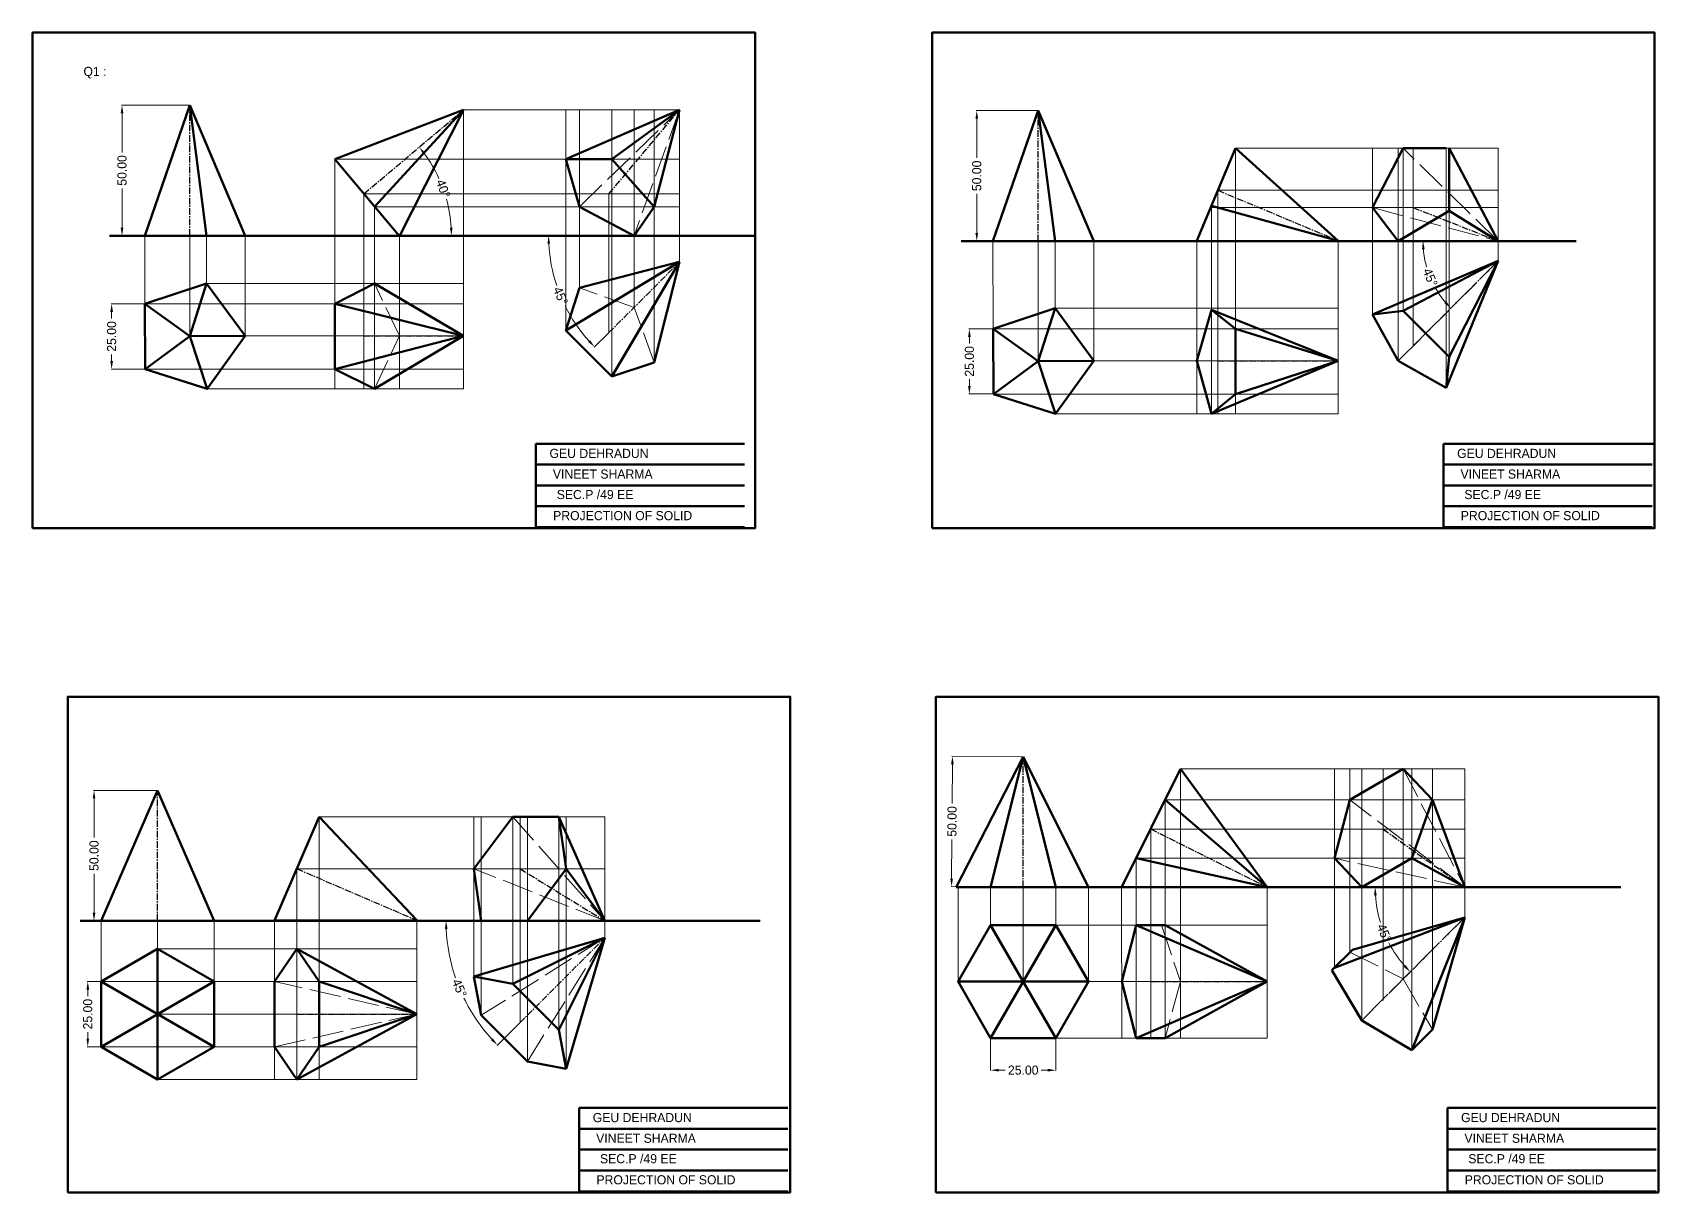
# Model space of a CAD drawing. Header units: millimetres. Extents: x 32 to 3196, y 55 to 542.
# Drawn here: x 32 to 656, y 71 to 516 of the extents above; entities that cross this region are included whole.
import ezdxf

# ---------------------------------------------------------------- set-up
doc = ezdxf.new("R2010")
doc.units = ezdxf.units.MM
doc.header["$MEASUREMENT"] = 0
doc.linetypes.add('ACAD_ISO02W100', pattern=[15, 12, -3])
doc.linetypes.add('CENTERX2', pattern=[4, 2.5, -0.5, 0.5, -0.5])
for name, color, linetype, lineweight in [('Layer1', 7, 'Continuous', 50), ('Layer2', 150, 'Continuous', 13), ('Layer4', 1, 'ACAD_ISO02W100', 13)]:
    doc.layers.add(name, color=color, linetype=linetype, lineweight=lineweight)
doc.layers.add('Layer3', color=7, linetype='CENTERX2')
doc.styles.get("Standard").update_dxf_attribs({"font": 'comicbd.ttf', "height": 3.5})
doc.dimstyles.get("Standard").update_dxf_attribs({"dimtxt": 3.5, "dimasz": 3.1, "dimexe": 0.18, "dimexo": 0.0625, "dimgap": 0.09, "dimtad": 0, "dimtoh": 1, "dimzin": 0, "dimdsep": 46, "dimtxsty": 'Standard', "dimcen": 0.09, "dimclrd": 4, "dimclre": 4, "dimclrt": 4, "dimadec": 0, "dimazin": 0, "dimtfac": 1, "dimtofl": 0, "dimtmove": 0, "dimatfit": 3, "dimfxl": 1, "dimtolj": 1, "dimtzin": 0, "dimlwd": 13, "dimlwe": 13, "dimarcsym": 0})

# ---------------------------------------------------------------- blocks, each defined once
blk = doc.blocks.new('*D1')
at = {"layer": 'Defpoints', "color": 0, "transparency": 16777216}
for p in [(197.62, 485.89), (159.32, 453.75), (191.53, 449.87), (61.87, 437.7), (309.03, 437.7)]:
    blk.add_point(p, dxfattribs=at)
at = {"layer": 'Layer1', "color": 4, "linetype": 'Continuous', "lineweight": 13, "transparency": 16777216}
for start, end in [(24.58981, 36.63327), (3.36673, 15.41019)]:
    blk.add_arc((140.19, 437.7), 52.76, start, end, dxfattribs=at)
at = {"layer": 'Layer1', "color": 4, "transparency": 16777216}
for points in [[(182.12, 468.86), (182.93, 469.5), (180.61, 471.62)], [(193.38, 440.81), (192.34, 440.78), (192.95, 437.7)]]:
    blk.add_solid(points, dxfattribs=at)
at = {"layer": 'Layer1', "color": 4, "transparency": 16777216, "insert": (189.77, 455.75), "char_height": 3.5, "attachment_point": 5, "rotation": 290}
blk.add_mtext('\\A1;40°', dxfattribs=at)
blk = doc.blocks.new('*D2')
at = {"layer": 'Defpoints', "color": 0, "transparency": 16777216}
for p in [(61.87, 437.7), (309.03, 437.7), (280.41, 427.62), (232.24, 422.09), (253.33, 400.54)]:
    blk.add_point(p, dxfattribs=at)
at = {"layer": 'Layer1', "color": 4, "linetype": 'Continuous', "lineweight": 13, "transparency": 16777216}
blk.add_line((253.28, 400.5), (247.72, 394.93), dxfattribs=at)
for start, end in [(182.94591, 198.48476), (206.51524, 222.05409)]:
    blk.add_arc((290.49, 437.7), 60.3, start, end, dxfattribs=at)
at = {"layer": 'Layer1', "color": 4, "transparency": 16777216}
for points in [[(229.75, 434.59), (230.78, 434.61), (230.19, 437.7)], [(246.09, 397.67), (245.34, 396.95), (247.85, 395.06)]]:
    blk.add_solid(points, dxfattribs=at)
at = {"layer": 'Layer1', "color": 4, "transparency": 16777216, "insert": (234.78, 414.62), "char_height": 3.5, "attachment_point": 5, "rotation": 292.5}
blk.add_mtext('\\A1;45°', dxfattribs=at)
blk = doc.blocks.new('*D3')
at = {"layer": 'Defpoints', "color": 0, "transparency": 16777216}
for p in [(66.66, 487.7), (92.63, 487.7), (92.63, 437.7)]:
    blk.add_point(p, dxfattribs=at)
at = {"layer": 'Layer4', "color": 4, "linetype": 'Continuous', "lineweight": 13, "transparency": 16777216}
for p, q in [((92.57, 487.7), (66.48, 487.7)), ((66.66, 484.6), (66.66, 469.62)), ((66.66, 440.8), (66.66, 455.78)), ((92.57, 437.7), (66.48, 437.7))]:
    blk.add_line(p, q, dxfattribs=at)
at = {"layer": 'Layer4', "color": 4, "transparency": 16777216}
for points in [[(66.14, 484.6), (67.18, 484.6), (66.66, 487.7)], [(66.14, 440.8), (67.18, 440.8), (66.66, 437.7)]]:
    blk.add_solid(points, dxfattribs=at)
at = {"layer": 'Layer4', "color": 4, "transparency": 16777216, "insert": (66.66, 462.7), "char_height": 3.5, "attachment_point": 5, "rotation": 90}
blk.add_mtext('\\A1;50.00', dxfattribs=at)
blk = doc.blocks.new('*D4')
at = {"layer": 'Defpoints', "color": 0, "transparency": 16777216}
for p in [(62.68, 411.58), (75.36, 411.58), (75.5, 386.58)]:
    blk.add_point(p, dxfattribs=at)
at = {"layer": 'Layer4', "color": 4, "linetype": 'Continuous', "lineweight": 13, "transparency": 16777216}
for p, q in [((75.3, 411.58), (62.5, 411.58)), ((62.68, 408.48), (62.68, 405.95)), ((75.44, 386.58), (62.5, 386.58)), ((62.68, 389.68), (62.68, 392.2))]:
    blk.add_line(p, q, dxfattribs=at)
at = {"layer": 'Layer4', "color": 4, "transparency": 16777216}
for points in [[(62.16, 408.48), (63.2, 408.48), (62.68, 411.58)], [(62.16, 389.68), (63.2, 389.68), (62.68, 386.58)]]:
    blk.add_solid(points, dxfattribs=at)
at = {"layer": 'Layer4', "color": 4, "transparency": 16777216, "insert": (62.68, 399.08), "char_height": 3.5, "attachment_point": 5, "rotation": 90}
blk.add_mtext('\\A1;25.00', dxfattribs=at)
blk = doc.blocks.new('*D5')
at = {"layer": 'Defpoints', "color": 0, "transparency": 16777216}
for p in [(394.36, 485.63), (417.91, 485.63), (417.91, 435.63)]:
    blk.add_point(p, dxfattribs=at)
at = {"layer": 'Layer4', "color": 4, "linetype": 'Continuous', "lineweight": 13, "transparency": 16777216}
for p, q in [((417.85, 485.63), (394.18, 485.63)), ((394.36, 482.53), (394.36, 467.55)), ((394.36, 438.73), (394.36, 453.7)), ((417.85, 435.63), (394.18, 435.63))]:
    blk.add_line(p, q, dxfattribs=at)
at = {"layer": 'Layer4', "color": 4, "transparency": 16777216}
for points in [[(393.84, 482.53), (394.87, 482.53), (394.36, 485.63)], [(393.84, 438.73), (394.87, 438.73), (394.36, 435.63)]]:
    blk.add_solid(points, dxfattribs=at)
at = {"layer": 'Layer4', "color": 4, "transparency": 16777216, "insert": (394.36, 460.63), "char_height": 3.5, "attachment_point": 5, "rotation": 90}
blk.add_mtext('\\A1;50.00', dxfattribs=at)
blk = doc.blocks.new('*D6')
at = {"layer": 'Defpoints', "color": 0, "transparency": 16777216}
for p in [(391.54, 402.02), (400.64, 402.02), (400.78, 377.02)]:
    blk.add_point(p, dxfattribs=at)
at = {"layer": 'Layer4', "color": 4, "linetype": 'Continuous', "lineweight": 13, "transparency": 16777216}
for p, q in [((400.58, 402.02), (391.36, 402.02)), ((391.54, 398.92), (391.54, 396.39)), ((391.54, 380.12), (391.54, 382.64)), ((400.72, 377.02), (391.36, 377.02))]:
    blk.add_line(p, q, dxfattribs=at)
at = {"layer": 'Layer4', "color": 4, "transparency": 16777216}
for points in [[(391.02, 398.92), (392.05, 398.92), (391.54, 402.02)], [(391.02, 380.12), (392.05, 380.12), (391.54, 377.02)]]:
    blk.add_solid(points, dxfattribs=at)
at = {"layer": 'Layer4', "color": 4, "transparency": 16777216, "insert": (391.54, 389.52), "char_height": 3.5, "attachment_point": 5, "rotation": 90}
blk.add_mtext('\\A1;25.00', dxfattribs=at)
blk = doc.blocks.new('*D7')
at = {"layer": 'Defpoints', "color": 0, "transparency": 16777216}
for p in [(388.44, 435.63), (624.1, 435.63), (566.68, 426.21), (594.32, 428.1), (555.95, 389.73)]:
    blk.add_point(p, dxfattribs=at)
at = {"layer": 'Layer4', "color": 4, "linetype": 'Continuous', "lineweight": 13, "transparency": 16777216}
for start, end in [(184.88043, 195.83976), (209.16024, 220.11957)]:
    blk.add_arc((601.84, 435.63), 36.4, start, end, dxfattribs=at)
at = {"layer": 'Layer4', "color": 4, "transparency": 16777216}
for points in [[(565.06, 432.51), (566.09, 432.55), (565.44, 435.63)], [(574.39, 412.52), (573.63, 411.82), (576.1, 409.89)]]:
    blk.add_solid(points, dxfattribs=at)
at = {"layer": 'Layer4', "color": 4, "transparency": 16777216, "insert": (568.21, 421.7), "char_height": 3.5, "attachment_point": 5, "rotation": 292.5}
blk.add_mtext('\\A1;45°', dxfattribs=at)
blk = doc.blocks.new('*D16')
at = {"layer": 'Defpoints', "color": 0, "transparency": 16777216}
for p in [(58.63, 151.84), (53.53, 126.84), (58.63, 126.84)]:
    blk.add_point(p, dxfattribs=at)
at = {"layer": 'Layer1', "color": 4, "linetype": 'Continuous', "lineweight": 13, "transparency": 16777216}
for p, q in [((58.56, 151.84), (53.35, 151.84)), ((53.53, 148.74), (53.53, 146.21)), ((53.53, 129.94), (53.53, 132.46)), ((58.56, 126.84), (53.35, 126.84))]:
    blk.add_line(p, q, dxfattribs=at)
at = {"layer": 'Layer1', "color": 4, "transparency": 16777216}
for points in [[(53.01, 148.74), (54.05, 148.74), (53.53, 151.84)], [(53.01, 129.94), (54.05, 129.94), (53.53, 126.84)]]:
    blk.add_solid(points, dxfattribs=at)
at = {"layer": 'Layer1', "color": 4, "transparency": 16777216, "insert": (53.53, 139.34), "char_height": 3.5, "attachment_point": 5, "rotation": 90}
blk.add_mtext('\\A1;25.00', dxfattribs=at)
blk = doc.blocks.new('*D17')
at = {"layer": 'Defpoints', "color": 0, "transparency": 16777216}
for p in [(55.93, 225.09), (80.28, 225.09), (80.28, 175.09)]:
    blk.add_point(p, dxfattribs=at)
at = {"layer": 'Layer1', "color": 4, "linetype": 'Continuous', "lineweight": 13, "transparency": 16777216}
for p, q in [((80.22, 225.09), (55.75, 225.09)), ((55.93, 221.99), (55.93, 207.02)), ((55.93, 178.19), (55.93, 193.17)), ((80.22, 175.09), (55.75, 175.09))]:
    blk.add_line(p, q, dxfattribs=at)
at = {"layer": 'Layer1', "color": 4, "transparency": 16777216}
for points in [[(55.41, 221.99), (56.44, 221.99), (55.93, 225.09)], [(55.41, 178.19), (56.44, 178.19), (55.93, 175.09)]]:
    blk.add_solid(points, dxfattribs=at)
at = {"layer": 'Layer1', "color": 4, "transparency": 16777216, "insert": (55.93, 200.09), "char_height": 3.5, "attachment_point": 5, "rotation": 90}
blk.add_mtext('\\A1;50.00', dxfattribs=at)
blk = doc.blocks.new('*D18')
at = {"layer": 'Defpoints', "color": 0, "transparency": 16777216}
for p in [(204.38, 175.09), (222.06, 175.09), (251.75, 168.58), (193.18, 157.66), (219.27, 136.1)]:
    blk.add_point(p, dxfattribs=at)
at = {"layer": 'Layer3', "color": 4, "linetype": 'Continuous', "lineweight": 13, "transparency": 16777216}
for p, q in [((204.32, 175.09), (190.71, 175.09)), ((219.22, 136.06), (210.49, 127.33))]:
    blk.add_line(p, q, dxfattribs=at)
for start, end in [(182.6365, 198.90698), (206.09302, 222.3635)]:
    blk.add_arc((258.26, 175.09), 67.37, start, end, dxfattribs=at)
at = {"layer": 'Layer3', "color": 4, "transparency": 16777216}
for points in [[(190.44, 171.98), (191.47, 172.01), (190.89, 175.09)], [(208.85, 130.05), (208.11, 129.34), (210.62, 127.45)]]:
    blk.add_solid(points, dxfattribs=at)
at = {"layer": 'Layer3', "color": 4, "transparency": 16777216, "insert": (196.02, 149.31), "char_height": 3.5, "attachment_point": 5, "rotation": 292.5}
blk.add_mtext('\\A1;45°', dxfattribs=at)
blk = doc.blocks.new('*D19')
at = {"layer": 'Defpoints', "color": 0, "transparency": 16777216}
for p in [(399.67, 130.16), (424.67, 130.16), (424.67, 117.86)]:
    blk.add_point(p, dxfattribs=at)
at = {"layer": 'Layer1', "color": 4, "linetype": 'Continuous', "lineweight": 13, "transparency": 16777216}
for p, q in [((399.67, 130.09), (399.67, 117.68)), ((424.67, 130.09), (424.67, 117.68)), ((402.77, 117.86), (405.29, 117.86)), ((421.57, 117.86), (419.05, 117.86))]:
    blk.add_line(p, q, dxfattribs=at)
at = {"layer": 'Layer1', "color": 4, "transparency": 16777216}
for points in [[(402.77, 118.38), (402.77, 117.34), (399.67, 117.86)], [(421.57, 118.38), (421.57, 117.34), (424.67, 117.86)]]:
    blk.add_solid(points, dxfattribs=at)
at = {"layer": 'Layer1', "color": 4, "transparency": 16777216, "insert": (412.17, 117.86), "char_height": 3.5, "attachment_point": 5}
blk.add_mtext('\\A1;25.00', dxfattribs=at)
blk = doc.blocks.new('*D20')
at = {"layer": 'Defpoints', "color": 0, "transparency": 16777216}
for p in [(385.04, 238.2), (412.17, 238.01), (411.83, 188.01)]:
    blk.add_point(p, dxfattribs=at)
at = {"layer": 'Layer3', "color": 4, "linetype": 'Continuous', "lineweight": 13, "transparency": 16777216}
for p, q in [((412.11, 238.01), (384.86, 238.2)), ((385.02, 235.1), (384.92, 220.12)), ((384.72, 191.3), (384.82, 206.28)), ((411.76, 188.01), (384.52, 188.2))]:
    blk.add_line(p, q, dxfattribs=at)
at = {"layer": 'Layer3', "color": 4, "transparency": 16777216}
for points in [[(384.5, 235.1), (385.54, 235.09), (385.04, 238.2)], [(384.2, 191.3), (385.23, 191.29), (384.7, 188.2)]]:
    blk.add_solid(points, dxfattribs=at)
at = {"layer": 'Layer3', "color": 4, "transparency": 16777216, "insert": (384.87, 213.2), "char_height": 3.5, "attachment_point": 5, "rotation": 89.60547}
blk.add_mtext('\\A1;50.00', dxfattribs=at)
blk = doc.blocks.new('*D21')
at = {"layer": 'Defpoints', "color": 0, "transparency": 16777216}
for p in [(386.48, 188.01), (641.26, 188.01), (548.65, 176.12), (581.43, 176.42), (541.97, 136.96)]:
    blk.add_point(p, dxfattribs=at)
at = {"layer": 'Layer3', "color": 4, "linetype": 'Continuous', "lineweight": 13, "transparency": 16777216}
for start, end in [(183.86752, 197.2259), (207.7741, 221.13248)]:
    blk.add_arc((593.02, 188.01), 45.93, start, end, dxfattribs=at)
at = {"layer": 'Layer3', "color": 4, "transparency": 16777216}
for points in [[(546.68, 184.9), (547.71, 184.93), (547.09, 188.01)], [(558.8, 158.15), (558.05, 157.44), (560.54, 155.53)]]:
    blk.add_solid(points, dxfattribs=at)
at = {"layer": 'Layer3', "color": 4, "transparency": 16777216, "insert": (550.59, 170.43), "char_height": 3.5, "attachment_point": 5, "rotation": 292.5}
blk.add_mtext('\\A1;45°', dxfattribs=at)

msp = doc.modelspace()

# ---------------------------------------------------------------- linework, layer by layer
at = {"layer": 'Layer1'}
for p, q in [((75.361, 437.7), (92.635, 487.7)), ((92.635, 487.7), (113.901, 437.7)), ((99.094, 437.7), (92.635, 487.7)), ((148.214, 466.985), (197.619, 485.892)), ((163.469, 448.804), (197.619, 485.892)), ((197.619, 485.892), (172.987, 437.462)), ((236.788, 466.985), (280.411, 485.892)), ((254.465, 466.985), (280.411, 485.892)), ((280.411, 485.892), (270.622, 448.804)), ((400.456, 435.628), (417.915, 485.628)), ((417.915, 485.628), (439.181, 435.628)), ((417.915, 485.628), (424.375, 435.628)), ((493.579, 471.188), (478.62, 435.468)), ((493.579, 471.188), (532.953, 435.769)), ((546.123, 448.44), (557.788, 471.188)), ((557.788, 471.188), (574.302, 471.188)), ((575.466, 471.188), (594.318, 435.628)), ((575.466, 471.188), (575.466, 447.211)), ((148.214, 466.985), (172.987, 437.462)), ((242.02, 448.804), (236.788, 466.985)), ((236.788, 466.985), (254.465, 466.985)), ((254.465, 466.985), (270.622, 448.804)), ((532.953, 435.769), (484.339, 449.125)), ((262.993, 437.7), (242.02, 448.804)), ((270.622, 448.804), (262.993, 437.7)), ((555.946, 435.628), (546.123, 448.44)), ((575.466, 447.211), (555.946, 435.628)), ((575.466, 447.211), (594.318, 435.628)), ((61.872, 437.7), (309.028, 437.7)), ((75.361, 437.7), (113.901, 437.7)), ((388.442, 435.628), (624.101, 435.628)), ((400.456, 435.628), (439.181, 435.628)), ((532.953, 435.769), (478.62, 435.468)), ((280.411, 427.623), (236.788, 401.376)), ((242.02, 417.719), (280.411, 427.623)), ((254.465, 383.699), (280.411, 427.623)), ((280.411, 427.623), (270.622, 389.117)), ((546.123, 407.547), (594.318, 428.102)), ((557.788, 408.948), (594.318, 428.102)), ((594.318, 428.102), (574.302, 379.367)), ((594.318, 428.102), (575.466, 391.271)), ((92.635, 399.171), (99.094, 419.432)), ((148.214, 411.576), (163.469, 419.432)), ((163.469, 419.432), (197.619, 399.288)), ((236.788, 401.376), (242.02, 417.719)), ((75.361, 411.576), (92.635, 399.171)), ((148.214, 386.576), (148.214, 411.576)), ((197.619, 399.288), (148.214, 411.576)), ((417.915, 389.612), (424.375, 409.873)), ((478.686, 389.729), (484.339, 409.274)), ((484.339, 409.274), (493.579, 402.016)), ((484.339, 409.274), (532.953, 389.729)), ((546.123, 407.547), (557.788, 408.948)), ((555.946, 389.729), (546.123, 407.547)), ((557.788, 408.948), (575.466, 391.271)), ((75.499, 386.576), (92.635, 399.171)), ((92.635, 399.171), (113.901, 399.288)), ((92.635, 399.171), (99.318, 378.982)), ((148.214, 386.576), (197.619, 399.288)), ((197.619, 399.288), (163.469, 378.982)), ((254.465, 383.699), (236.788, 401.376)), ((400.641, 402.016), (417.915, 389.612)), ((493.579, 402.016), (493.579, 377.017)), ((493.579, 402.016), (532.953, 389.729)), ((163.469, 378.982), (148.214, 386.576)), ((270.622, 389.117), (254.465, 383.699)), ((400.78, 377.017), (417.915, 389.612)), ((417.915, 389.612), (439.181, 389.729)), ((417.915, 389.612), (424.598, 369.423)), ((484.339, 369.423), (478.686, 389.729)), ((532.953, 389.729), (484.339, 369.423)), ((532.953, 389.729), (493.579, 377.017)), ((574.302, 379.367), (555.946, 389.729)), ((575.466, 391.271), (574.302, 379.367)), ((493.579, 377.017), (484.339, 369.423)), ((225.367, 357.981), (305.367, 357.981)), ((225.367, 349.981), (225.367, 357.981)), ((573.342, 349.981), (573.342, 357.981)), ((573.342, 357.981), (654.217, 357.981)), ((225.367, 349.981), (305.367, 349.981)), ((225.367, 349.981), (225.367, 325.981)), ((573.342, 349.981), (653.342, 349.981)), ((573.342, 349.981), (573.342, 325.981)), ((225.367, 341.981), (305.367, 341.981)), ((573.342, 341.981), (653.342, 341.981)), ((225.367, 333.981), (305.367, 333.981)), ((573.342, 333.981), (653.342, 333.981)), ((225.367, 325.981), (305.367, 325.981)), ((573.342, 325.981), (653.342, 325.981)), ((386.483, 188.012), (412.171, 238.012)), ((399.671, 188.012), (412.171, 238.012)), ((412.171, 238.012), (424.671, 188.012)), ((412.171, 238.012), (437.171, 188.012)), ((472.455, 233.296), (449.858, 187.923)), ((472.455, 233.296), (505.76, 188.012)), ((537.453, 221.491), (557.881, 233.296)), ((557.881, 233.296), (569.033, 221.491)), ((58.627, 175.094), (80.278, 225.094)), ((80.278, 225.094), (101.928, 175.094)), ((466.576, 221.491), (505.76, 188.012)), ((531.453, 199.112), (537.453, 221.491)), ((569.033, 221.491), (561.146, 199.112)), ((569.033, 221.491), (581.431, 188.012)), ((125.141, 175.178), (142.243, 214.959)), ((142.243, 214.959), (179.627, 175.32)), ((201.59, 195.068), (216.476, 214.959)), ((216.476, 214.959), (234.153, 214.959)), ((234.153, 214.959), (236.946, 195.068)), ((234.153, 214.959), (251.749, 175.094)), ((204.382, 175.094), (201.59, 195.068)), ((201.59, 195.068), (201.59, 195.068)), ((236.946, 195.068), (222.06, 175.094)), ((251.749, 175.094), (236.946, 195.068)), ((505.76, 188.012), (455.431, 199.112)), ((541.974, 188.012), (531.453, 199.112)), ((561.146, 199.112), (541.974, 188.012)), ((561.146, 199.112), (581.431, 188.012)), ((386.483, 188.012), (641.261, 188.012)), ((386.483, 188.012), (437.171, 188.012)), ((505.76, 188.012), (449.858, 187.923)), ((50.582, 175.094), (311.372, 175.094)), ((101.928, 175.094), (58.627, 175.094)), ((179.627, 175.32), (125.141, 175.178)), ((222.06, 175.094), (204.382, 175.094)), ((531.453, 157.06), (581.431, 176.419)), ((538.414, 164.021), (581.431, 176.419)), ((581.431, 176.419), (561.146, 125.528)), ((581.431, 176.419), (569.033, 133.402)), ((201.59, 153.779), (251.749, 168.582)), ((216.476, 150.987), (251.749, 168.582)), ((251.749, 168.582), (234.153, 133.31)), ((251.749, 168.582), (236.946, 118.424)), ((399.671, 173.457), (424.671, 130.156)), ((399.671, 130.156), (424.671, 173.457)), ((455.431, 173.457), (449.959, 151.806)), ((466.576, 173.457), (455.431, 173.457)), ((455.431, 173.457), (505.76, 151.806)), ((466.576, 173.457), (505.76, 151.806)), ((80.278, 114.337), (80.278, 164.337)), ((133.692, 164.337), (125.141, 151.837)), ((142.243, 151.837), (133.692, 164.337)), ((133.692, 164.337), (179.627, 139.337)), ((538.414, 164.021), (530.534, 156.14)), ((530.534, 156.14), (541.974, 136.962)), ((101.928, 126.837), (58.627, 151.837)), ((58.627, 126.837), (101.928, 151.837)), ((125.141, 151.837), (125.141, 126.837)), ((142.243, 126.837), (142.243, 151.837)), ((142.243, 151.837), (179.627, 139.337)), ((216.476, 150.987), (201.59, 153.779)), ((201.59, 153.779), (204.382, 138.894)), ((234.153, 133.31), (216.476, 150.987)), ((387.171, 151.806), (437.171, 151.806)), ((449.959, 151.806), (455.431, 130.164)), ((505.76, 151.806), (455.431, 130.164)), ((505.76, 151.806), (466.576, 130.156)), ((179.627, 139.337), (133.692, 114.337)), ((179.627, 139.337), (142.243, 126.837)), ((204.382, 138.894), (222.06, 121.216)), ((236.946, 118.424), (234.153, 133.31)), ((541.974, 136.962), (561.146, 125.528)), ((561.152, 125.522), (569.033, 133.402)), ((125.141, 126.837), (133.692, 114.337)), ((133.692, 114.337), (142.243, 126.837)), ((455.431, 130.156), (466.576, 130.156)), ((655.723, 70.994), (655.723, 130.009)), ((222.06, 121.216), (236.946, 118.424)), ((241.958, 103.419), (321.958, 103.419)), ((241.958, 95.419), (241.958, 103.419)), ((574.848, 103.419), (654.848, 103.419)), ((574.848, 95.419), (574.848, 103.419)), ((241.958, 95.419), (321.958, 95.419)), ((241.958, 95.419), (241.958, 71.419)), ((574.848, 95.419), (654.848, 95.419)), ((574.848, 95.419), (574.848, 71.419)), ((241.958, 87.419), (321.958, 87.419)), ((574.848, 87.419), (654.848, 87.419)), ((241.958, 79.419), (321.958, 79.419)), ((574.848, 79.419), (654.848, 79.419)), ((241.958, 71.419), (321.958, 71.419)), ((574.848, 71.419), (654.848, 71.419))]:
    msp.add_line(p, q, dxfattribs=at)
for points in [[(32.342, 325.557), (309.342, 325.557), (309.342, 515.557), (32.342, 515.557)], [(377.217, 325.557), (654.217, 325.557), (654.217, 515.557), (377.217, 515.557)], [(113.901, 399.288), (99.094, 419.432), (75.361, 411.576), (75.499, 386.576), (99.318, 378.982)], [(439.181, 389.729), (424.375, 409.873), (400.641, 402.016), (400.78, 377.017), (424.598, 369.423)], [(45.833, 70.994), (322.833, 70.994), (322.833, 260.994), (45.833, 260.994)], [(378.723, 70.994), (655.723, 70.994), (655.723, 260.994), (378.723, 260.994)], [(424.671, 173.457), (399.671, 173.457), (387.171, 151.806), (399.671, 130.156), (424.671, 130.156), (437.171, 151.806)], [(101.928, 126.837), (101.928, 151.837), (80.278, 164.337), (58.627, 151.837), (58.627, 126.837), (80.278, 114.337)]]:
    msp.add_lwpolyline(points, close=True, dxfattribs=at)
at = {"layer": 'Layer2'}
for p, q in [((197.619, 485.892), (197.619, 378.982)), ((197.619, 485.892), (280.411, 485.892)), ((236.788, 401.376), (236.788, 485.892)), ((242.02, 417.719), (242.02, 485.892)), ((254.465, 383.699), (254.465, 485.892)), ((262.993, 410.205), (262.993, 485.892)), ((270.622, 389.117), (270.622, 485.892)), ((280.411, 427.623), (280.411, 485.892)), ((493.579, 471.188), (493.579, 369.423)), ((493.579, 471.188), (594.318, 471.188)), ((546.123, 407.547), (546.123, 471.188)), ((555.946, 389.729), (555.946, 471.188)), ((557.788, 408.948), (557.788, 471.188)), ((561.707, 395.491), (561.707, 471.188)), ((574.302, 379.367), (574.302, 471.188)), ((575.466, 391.271), (575.466, 471.188)), ((594.318, 428.102), (594.318, 471.188)), ((148.214, 466.985), (148.214, 378.982)), ((148.214, 466.985), (280.411, 466.985)), ((486.834, 455.084), (486.834, 369.423)), ((486.834, 455.084), (594.318, 455.084)), ((159.317, 453.753), (159.317, 378.982)), ((159.317, 453.753), (280.411, 453.753)), ((253.327, 400.539), (253.327, 453.753)), ((484.339, 449.125), (484.339, 369.423)), ((163.469, 448.804), (163.469, 378.982)), ((163.469, 448.804), (280.411, 448.804)), ((484.339, 448.44), (594.318, 448.44)), ((75.361, 411.576), (75.361, 437.7)), ((92.635, 399.171), (92.635, 437.7)), ((99.094, 419.432), (99.094, 437.7)), ((113.901, 399.288), (113.901, 437.7)), ((172.987, 437.462), (172.987, 378.982)), ((400.641, 402.016), (400.456, 435.628)), ((417.915, 389.612), (417.915, 435.628)), ((424.375, 409.873), (424.375, 435.628)), ((439.181, 389.729), (439.181, 435.628)), ((478.686, 435.628), (478.686, 369.423)), ((532.953, 435.769), (532.953, 369.423)), ((99.094, 419.432), (197.619, 419.432)), ((75.361, 411.576), (197.619, 411.576)), ((424.375, 409.873), (532.953, 409.873)), ((113.901, 399.288), (197.619, 399.288)), ((400.641, 402.016), (532.953, 402.016)), ((75.499, 386.576), (197.619, 386.576)), ((439.181, 389.729), (532.953, 389.729)), ((99.318, 378.982), (197.619, 378.982)), ((400.78, 377.017), (532.953, 377.017)), ((424.598, 369.423), (532.953, 369.423)), ((472.455, 233.296), (472.455, 130.156)), ((472.455, 233.296), (581.431, 233.296)), ((531.453, 156.689), (531.453, 233.296)), ((537.453, 163.059), (537.453, 233.296)), ((541.974, 136.962), (541.974, 233.296)), ((550.205, 144.574), (550.205, 233.296)), ((557.881, 152.869), (557.881, 233.296)), ((561.146, 125.528), (561.146, 233.296)), ((569.033, 133.402), (569.033, 233.296)), ((581.431, 176.419), (581.431, 233.296)), ((466.576, 221.491), (466.576, 130.156)), ((466.576, 221.491), (581.431, 221.491)), ((142.243, 214.959), (142.243, 114.337)), ((142.243, 214.959), (251.749, 214.959)), ((201.59, 153.779), (201.59, 214.959)), ((204.382, 138.894), (204.382, 214.959)), ((216.476, 150.987), (216.476, 214.959)), ((219.268, 136.102), (219.268, 214.959)), ((222.06, 121.216), (222.06, 214.959)), ((234.153, 133.31), (234.153, 214.959)), ((236.946, 118.424), (236.946, 214.959)), ((251.749, 168.582), (251.749, 214.959)), ((461.157, 210.61), (461.157, 130.156)), ((461.157, 210.225), (581.431, 210.225)), ((133.692, 195.068), (133.692, 114.337)), ((133.692, 195.068), (251.749, 195.068)), ((455.431, 199.112), (455.431, 130.156)), ((455.431, 199.112), (581.431, 199.112)), ((387.171, 151.806), (387.171, 188.012)), ((399.671, 173.457), (399.671, 188.012)), ((412.171, 151.806), (412.171, 188.012)), ((424.671, 173.457), (424.671, 188.012)), ((437.171, 151.806), (437.171, 188.012)), ((449.902, 188.012), (449.993, 130.156)), ((505.76, 188.012), (505.76, 130.156)), ((58.627, 151.837), (58.627, 175.094)), ((80.278, 164.337), (80.278, 175.094)), ((101.928, 151.837), (101.928, 175.094)), ((125.141, 175.178), (125.141, 114.337)), ((179.627, 175.32), (179.627, 114.337)), ((424.671, 173.457), (505.76, 173.457)), ((80.278, 164.337), (179.627, 164.337)), ((58.627, 151.837), (179.627, 151.837)), ((437.171, 151.806), (505.76, 151.806)), ((80.278, 139.337), (179.627, 139.337)), ((58.627, 126.837), (179.627, 126.837)), ((424.671, 130.156), (505.76, 130.156)), ((80.278, 114.337), (179.627, 114.337))]:
    msp.add_line(p, q, dxfattribs=at)
at = {"layer": 'Layer3'}
for p, q in [((92.635, 437.7), (92.635, 487.7)), ((159.317, 453.753), (197.619, 485.892)), ((253.327, 453.753), (280.411, 485.892)), ((417.915, 435.628), (417.915, 485.628)), ((486.834, 455.084), (532.953, 435.769)), ((561.707, 448.44), (594.318, 435.628)), ((253.327, 400.539), (280.411, 427.623)), ((561.707, 395.491), (594.318, 428.102)), ((159.317, 399.288), (197.619, 399.288)), ((486.834, 389.729), (532.953, 389.729)), ((412.171, 188.012), (412.171, 238.012)), ((80.278, 175.094), (80.278, 225.094)), ((461.003, 210.302), (505.76, 188.012)), ((550.205, 210.225), (581.431, 188.012)), ((133.692, 195.068), (179.627, 175.32)), ((219.268, 195.068), (251.749, 175.094)), ((550.205, 145.193), (581.431, 176.419)), ((219.268, 136.102), (251.749, 168.582)), ((461.157, 151.806), (505.76, 151.806)), ((133.692, 139.337), (179.627, 139.337))]:
    msp.add_line(p, q, dxfattribs=at)
at = {"layer": 'Layer4'}
for p, q in [((242.02, 448.804), (280.411, 485.892)), ((280.411, 485.892), (262.993, 437.7)), ((594.318, 435.628), (557.788, 471.188)), ((546.123, 448.44), (594.318, 435.628)), ((555.946, 389.729), (594.318, 428.102)), ((172.987, 399.288), (163.469, 419.432)), ((262.993, 410.205), (242.02, 417.719)), ((270.622, 389.117), (262.993, 410.205)), ((163.469, 378.982), (172.987, 399.288)), ((478.686, 389.729), (532.953, 389.729)), ((557.881, 233.296), (581.431, 188.012)), ((581.431, 188.012), (537.453, 221.491)), ((216.476, 214.959), (251.749, 175.094)), ((251.749, 175.094), (201.59, 195.068)), ((581.431, 188.012), (531.453, 199.112)), ((541.974, 136.962), (581.431, 176.419)), ((251.749, 168.582), (204.382, 138.894)), ((222.06, 121.216), (251.749, 168.582)), ((465.216, 173.457), (472.455, 151.806)), ((537.453, 163.059), (557.881, 152.869)), ((179.627, 139.337), (125.141, 151.837)), ((449.959, 151.806), (505.76, 151.806)), ((472.455, 151.806), (466.576, 130.156)), ((557.881, 152.869), (569.033, 133.402)), ((125.141, 126.837), (179.627, 139.337))]:
    msp.add_line(p, q, dxfattribs=at)

# ---------------------------------------------------------------- texts
at = {"layer": 'Layer1', "char_height": 3.5, "attachment_point": 1}
for s, width, insert in [('Q1 :', 22.93366, (51.874, 502.403)), ('GEU DEHRADUN', 74.81625, (230.551, 356.01)), ('GEU DEHRADUN', 74.81625, (578.526, 356.01)), ('VINEET SHARMA ', 73.52032, (231.847, 348.085)), ('VINEET SHARMA ', 73.52032, (579.822, 348.085)), ('SEC.P /49 EE', 76.11219, (233.317, 340.244)), ('SEC.P /49 EE', 76.11219, (581.292, 340.244)), ('PROJECTION OF SOLID ', 80, (231.951, 332.163)), ('PROJECTION OF SOLID ', 80, (579.926, 332.163)), ('GEU DEHRADUN', 74.81625, (247.142, 101.448)), ('GEU DEHRADUN', 74.81625, (580.032, 101.448)), ('VINEET SHARMA ', 73.52032, (248.438, 93.523)), ('VINEET SHARMA ', 73.52032, (581.328, 93.523)), ('SEC.P /49 EE', 76.11219, (249.908, 85.682)), ('SEC.P /49 EE', 76.11219, (582.799, 85.682)), ('PROJECTION OF SOLID ', 80, (248.542, 77.6)), ('PROJECTION OF SOLID ', 80, (581.432, 77.6))]:
    msp.add_mtext_dynamic_manual_height_columns(s, width=width, gutter_width=17.5, heights=[0], dxfattribs=dict(at, insert=insert))

# ---------------------------------------------------------------- dimensions: what is measured, and where the dimension line sits
at = {"layer": 'Layer1'}
for base, line2, picture, middle in [((191.528, 449.868), ((159.317, 453.753), (197.619, 485.892)), '*D1', (189.768, 455.746)), ((232.243, 422.093), ((253.327, 400.539), (280.411, 427.623)), '*D2', (234.779, 414.624))]:
    dim = msp.add_angular_dim_2l(base=base, line1=((61.872, 437.7), (309.028, 437.7)), line2=line2, dimstyle='Standard', dxfattribs=at)
    dim.commit()
    dim.dimension.update_dxf_attribs({"geometry": picture, "text_midpoint": middle})
for base, p1, p2, picture, middle in [((55.926, 225.094), (80.278, 175.094), (80.278, 225.094), '*D17', (55.926, 200.094)), ((53.531, 126.837), (58.627, 151.837), (58.627, 126.837), '*D16', (53.531, 139.337))]:
    dim = msp.add_linear_dim(base=base, p1=p1, p2=p2, angle=90, dimstyle='Standard', dxfattribs=at)
    dim.commit()
    dim.dimension.update_dxf_attribs({"geometry": picture, "text_midpoint": middle})
dim = msp.add_linear_dim(base=(424.671, 117.862), p1=(399.671, 130.156), p2=(424.671, 130.156), dimstyle='Standard', dxfattribs=at)
dim.commit()
dim.dimension.update_dxf_attribs({"geometry": '*D19', "text_midpoint": (412.171, 117.862)})
at = {"layer": 'Layer3'}
dim = msp.add_aligned_dim(p1=(411.827, 188.012), p2=(412.171, 238.012), distance=27.132, dimstyle='Standard', dxfattribs=at)
dim.commit()
dim.dimension.update_dxf_attribs({"geometry": '*D20', "text_midpoint": (384.868, 213.198)})
for base, line1, line2, picture, middle in [((548.655, 176.123), ((386.483, 188.012), (641.261, 188.012)), ((541.974, 136.962), (581.431, 176.419)), '*D21', (550.586, 170.433)), ((193.182, 157.657), ((219.268, 136.102), (251.749, 168.582)), ((222.06, 175.094), (204.382, 175.094)), '*D18', (196.015, 149.311))]:
    dim = msp.add_angular_dim_2l(base=base, line1=line1, line2=line2, dimstyle='Standard', dxfattribs=at)
    dim.commit()
    dim.dimension.update_dxf_attribs({"geometry": picture, "text_midpoint": middle})
at = {"layer": 'Layer4'}
for base, p1, p2, picture, middle in [((66.661, 487.7), (92.635, 437.7), (92.635, 487.7), '*D3', (66.661, 462.7)), ((394.356, 485.628), (417.915, 435.628), (417.915, 485.628), '*D5', (394.356, 460.628)), ((62.68, 411.576), (75.499, 386.576), (75.361, 411.576), '*D4', (62.68, 399.076)), ((391.538, 402.016), (400.78, 377.017), (400.641, 402.016), '*D6', (391.538, 389.516))]:
    dim = msp.add_linear_dim(base=base, p1=p1, p2=p2, angle=90, dimstyle='Standard', dxfattribs=at)
    dim.commit()
    dim.dimension.update_dxf_attribs({"geometry": picture, "text_midpoint": middle})
dim = msp.add_angular_dim_2l(base=(566.68, 426.205), line1=((388.442, 435.628), (624.101, 435.628)), line2=((555.946, 389.729), (594.318, 428.102)), dimstyle='Standard', dxfattribs=at)
dim.commit()
dim.dimension.update_dxf_attribs({"geometry": '*D7', "text_midpoint": (568.211, 421.696)})

doc.saveas('drawing.dxf')
